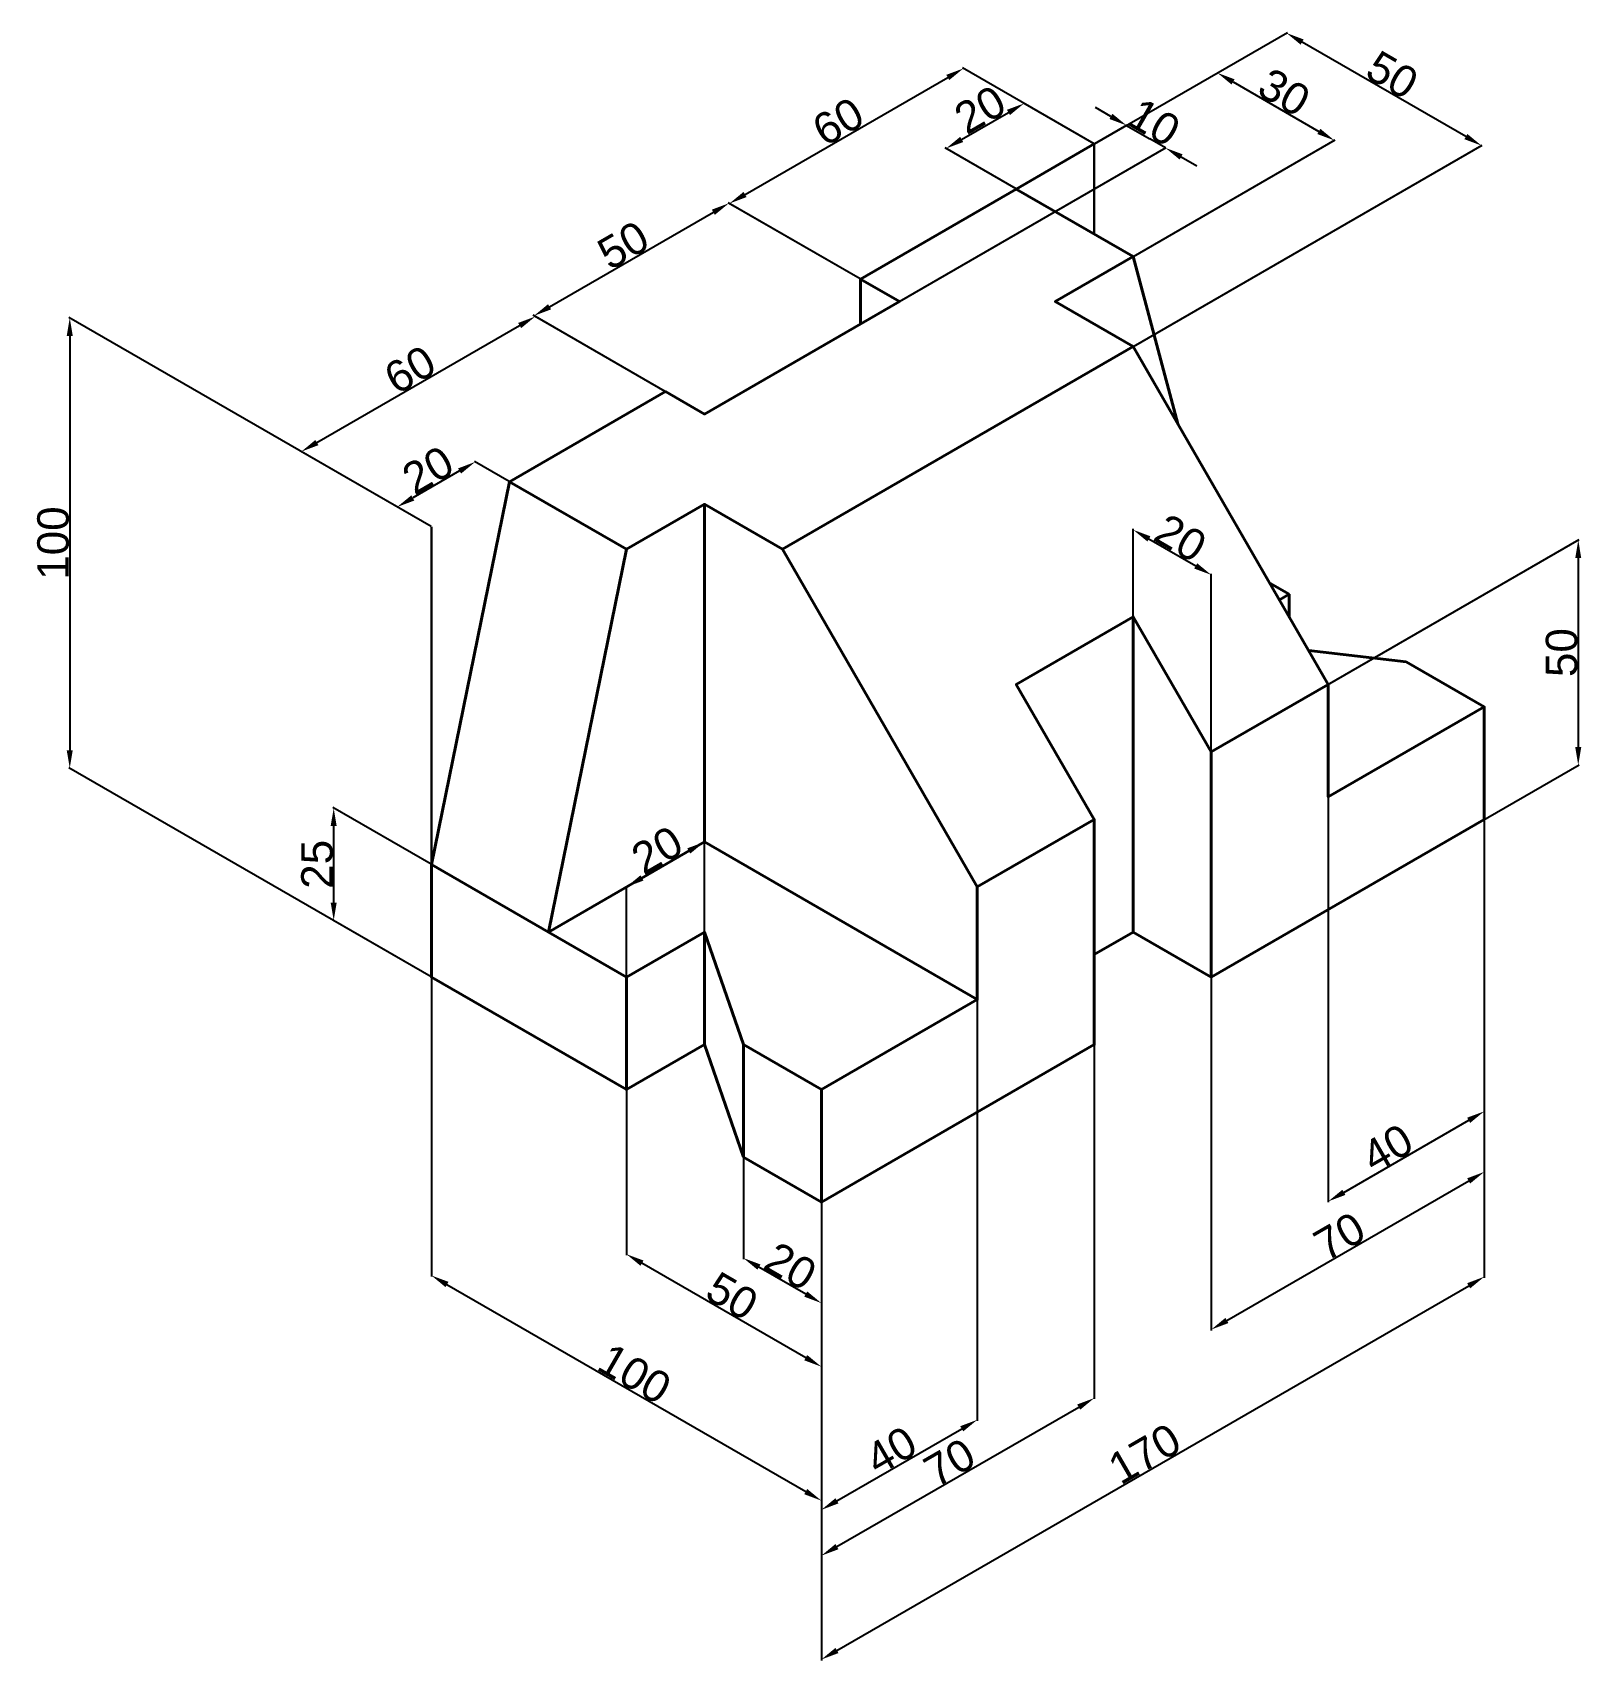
# Model space of a CAD drawing. Header units: millimetres. Extents: x -106 to 238, y -123 to 239.
import ezdxf

# ---------------------------------------------------------------- set-up
doc = ezdxf.new("R2010")
doc.units = ezdxf.units.MM
doc.header["$MEASUREMENT"] = 0
doc.layers.add('dim', color=140, linetype='Continuous', lineweight=30)
doc.layers.add('object', color=250, linetype='Continuous', lineweight=40)
doc.styles.get("Standard").update_dxf_attribs({"font": 'arial.ttf'})
doc.dimstyles.new('kri', dxfattribs={"dimscale": 0, "dimtxt": 7, "dimasz": 4, "dimexe": 0.18, "dimexo": 0.0625, "dimgap": 0.09, "dimtad": 1, "dimdec": 0, "dimzin": 0, "dimdsep": 46, "dimtxsty": 'Standard', "dimcen": 0.09, "dimadec": 0, "dimazin": 0, "dimtfac": 1, "dimtdec": 0, "dimtofl": 0, "dimtmove": 0, "dimatfit": 3, "dimfxl": 1, "dimtolj": 1, "dimtzin": 0, "dimarcsym": 0})

# ---------------------------------------------------------------- blocks, each defined once
blk = doc.blocks.new('*D1')
at = {"layer": 'Defpoints', "color": 0, "transparency": 16777216}
for p in [(5.88, 175.95), (34.78, 159.27), (-17.18, 129.27)]:
    blk.add_point(p, dxfattribs=at)
at = {"layer": 'dim', "color": 0, "lineweight": -2, "transparency": 16777216}
for p, q in [((-42.62, 147.95), (2.42, 173.95)), ((34.72, 159.31), (5.7, 176.06)), ((-17.24, 129.31), (-46.26, 146.06))]:
    blk.add_line(p, q, dxfattribs=at)
at = {"layer": 'dim', "color": 0, "transparency": 16777216}
for points in [[(2.08, 174.53), (2.75, 173.38), (5.88, 175.95)], [(-42.95, 148.53), (-42.28, 147.38), (-46.08, 145.95)]]:
    blk.add_solid(points, dxfattribs=at)
at = {"layer": 'dim', "color": 0, "lineweight": 15, "transparency": 16777216, "insert": (-21.93, 164.13), "char_height": 7, "attachment_point": 5, "rotation": 30}
blk.add_mtext('\\A1;60', dxfattribs=at)
blk = doc.blocks.new('*D2')
at = {"layer": 'Defpoints', "color": 0, "transparency": 16777216}
for p in [(0.14, 139.27), (-24.78, 133.66), (-17.18, 129.27)]:
    blk.add_point(p, dxfattribs=at)
at = {"layer": 'dim', "color": 0, "lineweight": -2, "transparency": 16777216}
for p, q in [((-10.92, 141.66), (-21.31, 135.66)), ((0.08, 139.31), (-7.64, 143.76)), ((-17.24, 129.31), (-24.96, 133.76))]:
    blk.add_line(p, q, dxfattribs=at)
at = {"layer": 'dim', "color": 0, "transparency": 16777216}
for points in [[(-11.26, 142.23), (-10.59, 141.08), (-7.46, 143.66)], [(-21.65, 136.23), (-20.98, 135.08), (-24.78, 133.66)]]:
    blk.add_solid(points, dxfattribs=at)
at = {"layer": 'dim', "color": 0, "lineweight": 15, "transparency": 16777216, "insert": (-17.95, 141.83), "char_height": 7, "attachment_point": 5, "rotation": 30}
blk.add_mtext('\\A1;20', dxfattribs=at)
blk = doc.blocks.new('*D3')
at = {"layer": 'Defpoints', "color": 0, "transparency": 16777216}
for p in [(48.9, 201.12), (78.08, 184.27), (34.78, 159.27)]:
    blk.add_point(p, dxfattribs=at)
at = {"layer": 'dim', "color": 0, "lineweight": -2, "transparency": 16777216}
for p, q in [((9.06, 178.12), (45.44, 199.12)), ((78.02, 184.31), (48.72, 201.22)), ((34.72, 159.31), (5.42, 176.22))]:
    blk.add_line(p, q, dxfattribs=at)
at = {"layer": 'dim', "color": 0, "transparency": 16777216}
for points in [[(45.1, 199.69), (45.77, 198.54), (48.9, 201.12)], [(8.73, 178.69), (9.4, 177.54), (5.6, 176.12)]]:
    blk.add_solid(points, dxfattribs=at)
at = {"layer": 'dim', "color": 0, "lineweight": 15, "transparency": 16777216, "insert": (25.42, 191.79), "char_height": 7, "attachment_point": 5, "rotation": 30}
blk.add_mtext('\\A1;50', dxfattribs=at)
blk = doc.blocks.new('*D4')
at = {"layer": 'Defpoints', "color": 0, "transparency": 16777216}
for p in [(100.97, 231.05), (130.04, 214.27), (78.08, 184.27)]:
    blk.add_point(p, dxfattribs=at)
at = {"layer": 'dim', "color": 0, "lineweight": -2, "transparency": 16777216}
for p, q in [((52.47, 203.05), (97.51, 229.05)), ((129.98, 214.31), (100.79, 231.16)), ((78.02, 184.31), (48.83, 201.16))]:
    blk.add_line(p, q, dxfattribs=at)
at = {"layer": 'dim', "color": 0, "transparency": 16777216}
for points in [[(97.17, 229.63), (97.84, 228.48), (100.97, 231.05)], [(52.14, 203.63), (52.81, 202.48), (49.01, 201.05)]]:
    blk.add_solid(points, dxfattribs=at)
at = {"layer": 'dim', "color": 0, "lineweight": 15, "transparency": 16777216, "insert": (73.16, 219.23), "char_height": 7, "attachment_point": 5, "rotation": 30}
blk.add_mtext('\\A1;60', dxfattribs=at)
blk = doc.blocks.new('*D5')
at = {"layer": 'Defpoints', "color": 0, "transparency": 16777216}
for p in [(114.44, 223.28), (130.04, 214.27), (112.72, 204.27)]:
    blk.add_point(p, dxfattribs=at)
at = {"layer": 'dim', "color": 0, "lineweight": -2, "transparency": 16777216}
for p, q in [((100.58, 215.28), (110.98, 221.28)), ((129.98, 214.31), (114.26, 223.38)), ((112.66, 204.31), (96.94, 213.38))]:
    blk.add_line(p, q, dxfattribs=at)
at = {"layer": 'dim', "color": 0, "transparency": 16777216}
for points in [[(110.64, 221.86), (111.31, 220.7), (114.44, 223.28)], [(100.25, 215.86), (100.92, 214.7), (97.12, 213.28)]]:
    blk.add_solid(points, dxfattribs=at)
at = {"layer": 'dim', "color": 0, "lineweight": 15, "transparency": 16777216, "insert": (104.67, 221.87), "char_height": 7, "attachment_point": 5, "rotation": 30}
blk.add_mtext('\\A1;20', dxfattribs=at)
blk = doc.blocks.new('*D6')
at = {"layer": 'Defpoints', "color": 0, "transparency": 16777216}
for p in [(145.85, 213.4), (78.08, 184.27), (86.74, 179.27)]:
    blk.add_point(p, dxfattribs=at)
at = {"layer": 'dim', "color": 0, "lineweight": -2, "transparency": 16777216}
for p, q in [((133.73, 220.4), (130.27, 222.4)), ((78.14, 184.31), (137.37, 218.5)), ((137.19, 218.4), (140.66, 216.4)), ((86.8, 179.31), (146.03, 213.5)), ((140.66, 216.4), (142.39, 215.4)), ((145.85, 213.4), (142.39, 215.4)), ((149.32, 211.4), (152.78, 209.4))]:
    blk.add_line(p, q, dxfattribs=at)
at = {"layer": 'dim', "color": 0, "transparency": 16777216}
for points in [[(134.06, 220.98), (133.4, 219.82), (137.19, 218.4)], [(149.65, 211.98), (148.98, 210.82), (145.85, 213.4)]]:
    blk.add_solid(points, dxfattribs=at)
at = {"layer": 'dim', "color": 0, "lineweight": 15, "transparency": 16777216, "insert": (143.36, 219.07), "char_height": 7, "attachment_point": 5, "rotation": 330}
blk.add_mtext('\\A1;10', dxfattribs=at)
blk = doc.blocks.new('*D7')
at = {"layer": 'Defpoints', "color": 0, "transparency": 16777216}
for p in [(183.37, 215.06), (112.72, 204.27), (138.7, 189.27)]:
    blk.add_point(p, dxfattribs=at)
at = {"layer": 'dim', "color": 0, "lineweight": -2, "transparency": 16777216}
for p, q in [((112.78, 204.31), (157.57, 230.16)), ((160.85, 228.06), (179.91, 217.06)), ((138.77, 189.31), (183.55, 215.16))]:
    blk.add_line(p, q, dxfattribs=at)
at = {"layer": 'dim', "color": 0, "transparency": 16777216}
for points in [[(161.19, 228.64), (160.52, 227.48), (157.39, 230.06)], [(180.24, 217.64), (179.57, 216.48), (183.37, 215.06)]]:
    blk.add_solid(points, dxfattribs=at)
at = {"layer": 'dim', "color": 0, "lineweight": 15, "transparency": 16777216, "insert": (172.21, 225.73), "char_height": 7, "attachment_point": 5, "rotation": 330}
blk.add_mtext('\\A1;30', dxfattribs=at)
blk = doc.blocks.new('*D8')
at = {"layer": 'Defpoints', "color": 0, "transparency": 16777216}
for p in [(172.73, 238.91), (95.4, 194.27), (138.7, 169.27)]:
    blk.add_point(p, dxfattribs=at)
at = {"layer": 'dim', "color": 0, "lineweight": -2, "transparency": 16777216}
for p, q in [((95.46, 194.31), (172.91, 239.02)), ((212.56, 215.91), (176.19, 236.91)), ((138.77, 169.31), (216.21, 214.02))]:
    blk.add_line(p, q, dxfattribs=at)
at = {"layer": 'dim', "color": 0, "transparency": 16777216}
for points in [[(176.52, 237.49), (175.86, 236.34), (172.73, 238.91)], [(212.9, 216.49), (212.23, 215.34), (216.03, 213.91)]]:
    blk.add_solid(points, dxfattribs=at)
at = {"layer": 'dim', "color": 0, "lineweight": 15, "transparency": 16777216, "insert": (196.21, 229.59), "char_height": 7, "attachment_point": 5, "rotation": 330}
blk.add_mtext('\\A1;50', dxfattribs=at)
blk = doc.blocks.new('*D9')
at = {"layer": 'Defpoints', "color": 0, "transparency": 16777216}
for p in [(-38.88, 66.8), (-17.18, 54.27), (-17.18, 29.27)]:
    blk.add_point(p, dxfattribs=at)
at = {"layer": 'dim', "color": 0, "lineweight": -2, "transparency": 16777216}
for p, q in [((-17.24, 54.31), (-39.06, 66.9)), ((-38.88, 45.8), (-38.88, 62.8)), ((-17.24, 29.31), (-39.06, 41.9))]:
    blk.add_line(p, q, dxfattribs=at)
at = {"layer": 'dim', "color": 0, "transparency": 16777216}
for points in [[(-39.55, 62.8), (-38.22, 62.8), (-38.88, 66.8)], [(-39.55, 45.8), (-38.22, 45.8), (-38.88, 41.8)]]:
    blk.add_solid(points, dxfattribs=at)
at = {"layer": 'dim', "color": 0, "lineweight": 15, "transparency": 16777216, "insert": (-42.55, 54.3), "char_height": 7, "attachment_point": 5, "rotation": 90}
blk.add_mtext('\\A1;25', dxfattribs=at)
blk = doc.blocks.new('*D10')
at = {"layer": 'Defpoints', "color": 0, "transparency": 16777216}
for p in [(-17.18, 129.27), (-97.5, 75.64), (-17.18, 29.27)]:
    blk.add_point(p, dxfattribs=at)
at = {"layer": 'dim', "color": 0, "lineweight": -2, "transparency": 16777216}
for p, q in [((-17.24, 129.31), (-97.68, 175.75)), ((-97.5, 171.64), (-97.5, 79.64)), ((-17.24, 29.31), (-97.68, 75.75))]:
    blk.add_line(p, q, dxfattribs=at)
at = {"layer": 'dim', "color": 0, "transparency": 16777216}
for points in [[(-98.17, 171.64), (-96.83, 171.64), (-97.5, 175.64)], [(-98.17, 79.64), (-96.83, 79.64), (-97.5, 75.64)]]:
    blk.add_solid(points, dxfattribs=at)
at = {"layer": 'dim', "color": 0, "lineweight": 15, "transparency": 16777216, "insert": (-101.17, 125.64), "char_height": 7, "attachment_point": 5, "rotation": 90}
blk.add_mtext('\\A1;100', dxfattribs=at)
blk = doc.blocks.new('*D11')
at = {"layer": 'Defpoints', "color": 0, "transparency": 16777216}
for p in [(-17.18, 29.27), (69.42, -20.73), (69.42, -87.01)]:
    blk.add_point(p, dxfattribs=at)
at = {"layer": 'dim', "color": 0, "lineweight": -2, "transparency": 16777216}
for p, q in [((-17.18, 29.2), (-17.18, -37.22)), ((69.42, -20.8), (69.42, -87.22)), ((-13.72, -39.01), (65.96, -85.01))]:
    blk.add_line(p, q, dxfattribs=at)
at = {"layer": 'dim', "color": 0, "transparency": 16777216}
for points in [[(-13.38, -38.43), (-14.05, -39.59), (-17.18, -37.01)], [(66.29, -84.43), (65.62, -85.59), (69.42, -87.01)]]:
    blk.add_solid(points, dxfattribs=at)
at = {"layer": 'dim', "color": 0, "lineweight": 15, "transparency": 16777216, "insert": (27.95, -58.84), "char_height": 7, "attachment_point": 5, "rotation": 330}
blk.add_mtext('\\A1;100', dxfattribs=at)
blk = doc.blocks.new('*D12')
at = {"layer": 'Defpoints', "color": 0, "transparency": 16777216}
for p in [(26.12, 4.27), (69.42, -20.73), (26.12, -32.27)]:
    blk.add_point(p, dxfattribs=at)
at = {"layer": 'dim', "color": 0, "lineweight": -2, "transparency": 16777216}
for p, q in [((26.12, 4.2), (26.12, -32.48)), ((69.42, -20.8), (69.42, -57.48)), ((65.96, -55.27), (29.58, -34.27))]:
    blk.add_line(p, q, dxfattribs=at)
at = {"layer": 'dim', "color": 0, "transparency": 16777216}
for points in [[(29.92, -33.69), (29.25, -34.85), (26.12, -32.27)], [(66.29, -54.69), (65.62, -55.85), (69.42, -57.27)]]:
    blk.add_solid(points, dxfattribs=at)
at = {"layer": 'dim', "color": 0, "lineweight": 15, "transparency": 16777216, "insert": (49.6, -41.6), "char_height": 7, "attachment_point": 5, "rotation": 330}
blk.add_mtext('\\A1;50', dxfattribs=at)
blk = doc.blocks.new('*D13')
at = {"layer": 'Defpoints', "color": 0, "transparency": 16777216}
for p in [(52.1, -10.73), (69.42, -20.73), (52.1, -33.14)]:
    blk.add_point(p, dxfattribs=at)
at = {"layer": 'dim', "color": 0, "lineweight": -2, "transparency": 16777216}
for p, q in [((52.1, -10.8), (52.1, -33.35)), ((69.42, -20.8), (69.42, -43.35)), ((65.96, -41.14), (55.56, -35.14))]:
    blk.add_line(p, q, dxfattribs=at)
at = {"layer": 'dim', "color": 0, "transparency": 16777216}
for points in [[(55.9, -34.56), (55.23, -35.72), (52.1, -33.14)], [(66.29, -40.56), (65.62, -41.72), (69.42, -43.14)]]:
    blk.add_solid(points, dxfattribs=at)
at = {"layer": 'dim', "color": 0, "lineweight": 15, "transparency": 16777216, "insert": (62.59, -34.97), "char_height": 7, "attachment_point": 5, "rotation": 330}
blk.add_mtext('\\A1;20', dxfattribs=at)
blk = doc.blocks.new('*D14')
at = {"layer": 'Defpoints', "color": 0, "transparency": 16777216}
for p in [(43.44, 59.27), (43.44, 39.27), (26.12, 29.27)]:
    blk.add_point(p, dxfattribs=at)
at = {"layer": 'dim', "color": 0, "lineweight": -2, "transparency": 16777216}
for p, q in [((43.44, 39.34), (43.44, 59.48)), ((29.58, 51.27), (39.98, 57.27)), ((26.12, 29.34), (26.12, 49.48))]:
    blk.add_line(p, q, dxfattribs=at)
at = {"layer": 'dim', "color": 0, "transparency": 16777216}
for points in [[(39.64, 57.85), (40.31, 56.69), (43.44, 59.27)], [(29.25, 51.85), (29.92, 50.69), (26.12, 49.27)]]:
    blk.add_solid(points, dxfattribs=at)
at = {"layer": 'dim', "color": 0, "lineweight": 15, "transparency": 16777216, "insert": (32.95, 57.44), "char_height": 7, "attachment_point": 5, "rotation": 30}
blk.add_mtext('\\A1;20', dxfattribs=at)
blk = doc.blocks.new('*D15')
at = {"layer": 'Defpoints', "color": 0, "transparency": 16777216}
for p in [(104.06, 24.27), (69.42, 4.27), (104.06, -69.06)]:
    blk.add_point(p, dxfattribs=at)
at = {"layer": 'dim', "color": 0, "lineweight": -2, "transparency": 16777216}
for p, q in [((104.06, 24.2), (104.06, -69.26)), ((69.42, 4.2), (69.42, -89.26)), ((72.88, -87.06), (100.6, -71.06))]:
    blk.add_line(p, q, dxfattribs=at)
at = {"layer": 'dim', "color": 0, "transparency": 16777216}
for points in [[(100.26, -70.48), (100.93, -71.63), (104.06, -69.06)], [(72.55, -86.48), (73.22, -87.63), (69.42, -89.06)]]:
    blk.add_solid(points, dxfattribs=at)
at = {"layer": 'dim', "color": 0, "lineweight": 15, "transparency": 16777216, "insert": (84.91, -75.88), "char_height": 7, "attachment_point": 5, "rotation": 30}
blk.add_mtext('\\A1;40', dxfattribs=at)
blk = doc.blocks.new('*D16')
at = {"layer": 'Defpoints', "color": 0, "transparency": 16777216}
for p in [(130.04, 14.27), (69.42, -20.73), (130.04, -64.23)]:
    blk.add_point(p, dxfattribs=at)
at = {"layer": 'dim', "color": 0, "lineweight": -2, "transparency": 16777216}
for p, q in [((130.04, 14.2), (130.04, -64.44)), ((69.42, -20.8), (69.42, -99.44)), ((72.88, -97.23), (126.58, -66.23))]:
    blk.add_line(p, q, dxfattribs=at)
at = {"layer": 'dim', "color": 0, "transparency": 16777216}
for points in [[(126.24, -65.65), (126.91, -66.81), (130.04, -64.23)], [(72.55, -96.65), (73.22, -97.81), (69.42, -99.23)]]:
    blk.add_solid(points, dxfattribs=at)
at = {"layer": 'dim', "color": 0, "lineweight": 15, "transparency": 16777216, "insert": (97.9, -78.56), "char_height": 7, "attachment_point": 5, "rotation": 30}
blk.add_mtext('\\A1;70', dxfattribs=at)
blk = doc.blocks.new('*D17')
at = {"layer": 'Defpoints', "color": 0, "transparency": 16777216}
for p in [(216.64, 64.27), (156.02, 29.27), (216.64, -14.01)]:
    blk.add_point(p, dxfattribs=at)
at = {"layer": 'dim', "color": 0, "lineweight": -2, "transparency": 16777216}
for p, q in [((216.64, 64.2), (216.64, -14.21)), ((156.02, 29.2), (156.02, -49.21)), ((159.49, -47.01), (213.18, -16.01))]:
    blk.add_line(p, q, dxfattribs=at)
at = {"layer": 'dim', "color": 0, "transparency": 16777216}
for points in [[(212.85, -15.43), (213.51, -16.58), (216.64, -14.01)], [(159.15, -46.43), (159.82, -47.58), (156.02, -49.01)]]:
    blk.add_solid(points, dxfattribs=at)
at = {"layer": 'dim', "color": 0, "lineweight": 15, "transparency": 16777216, "insert": (184.5, -28.33), "char_height": 7, "attachment_point": 5, "rotation": 30}
blk.add_mtext('\\A1;70', dxfattribs=at)
blk = doc.blocks.new('*D18')
at = {"layer": 'Defpoints', "color": 0, "transparency": 16777216}
for p in [(216.64, 89.27), (182, 69.27), (216.64, -0.55)]:
    blk.add_point(p, dxfattribs=at)
at = {"layer": 'dim', "color": 0, "lineweight": -2, "transparency": 16777216}
for p, q in [((216.64, 89.2), (216.64, -0.75)), ((182, 69.2), (182, -20.75)), ((185.47, -18.55), (213.18, -2.55))]:
    blk.add_line(p, q, dxfattribs=at)
at = {"layer": 'dim', "color": 0, "transparency": 16777216}
for points in [[(212.85, -1.97), (213.51, -3.12), (216.64, -0.55)], [(185.13, -17.97), (185.8, -19.12), (182, -20.55)]]:
    blk.add_solid(points, dxfattribs=at)
at = {"layer": 'dim', "color": 0, "lineweight": 15, "transparency": 16777216, "insert": (195.12, -8.74), "char_height": 7, "attachment_point": 5, "rotation": 30}
blk.add_mtext('\\A1;40', dxfattribs=at)
blk = doc.blocks.new('*D19')
at = {"layer": 'Defpoints', "color": 0, "transparency": 16777216}
for p in [(216.64, 64.27), (69.42, -20.73), (216.64, -37.29)]:
    blk.add_point(p, dxfattribs=at)
at = {"layer": 'dim', "color": 0, "lineweight": -2, "transparency": 16777216}
for p, q in [((216.64, 64.2), (216.64, -37.5)), ((69.42, -20.8), (69.42, -122.5)), ((72.88, -120.29), (213.18, -39.29))]:
    blk.add_line(p, q, dxfattribs=at)
at = {"layer": 'dim', "color": 0, "transparency": 16777216}
for points in [[(212.85, -38.72), (213.51, -39.87), (216.64, -37.29)], [(72.55, -119.72), (73.22, -120.87), (69.42, -122.29)]]:
    blk.add_solid(points, dxfattribs=at)
at = {"layer": 'dim', "color": 0, "lineweight": 15, "transparency": 16777216, "insert": (141.2, -76.62), "char_height": 7, "attachment_point": 5, "rotation": 30}
blk.add_mtext('\\A1;170', dxfattribs=at)
blk = doc.blocks.new('*D20')
at = {"layer": 'Defpoints', "color": 0, "transparency": 16777216}
for p in [(156.02, 118.57), (138.7, 39.27), (156.02, 29.27)]:
    blk.add_point(p, dxfattribs=at)
at = {"layer": 'dim', "color": 0, "lineweight": -2, "transparency": 16777216}
for p, q in [((138.7, 39.34), (138.7, 128.78)), ((142.17, 126.57), (152.56, 120.57)), ((156.02, 29.34), (156.02, 118.78))]:
    blk.add_line(p, q, dxfattribs=at)
at = {"layer": 'dim', "color": 0, "transparency": 16777216}
for points in [[(142.5, 127.15), (141.83, 125.99), (138.7, 128.57)], [(152.89, 121.15), (152.23, 119.99), (156.02, 118.57)]]:
    blk.add_solid(points, dxfattribs=at)
at = {"layer": 'dim', "color": 0, "lineweight": 15, "transparency": 16777216, "insert": (149.19, 126.74), "char_height": 7, "attachment_point": 5, "rotation": 330}
blk.add_mtext('\\A1;20', dxfattribs=at)
blk = doc.blocks.new('*D21')
at = {"layer": 'Defpoints', "color": 0, "transparency": 16777216}
for p in [(156.02, 79.27), (237.52, 76.32), (156.02, 29.27)]:
    blk.add_point(p, dxfattribs=at)
at = {"layer": 'dim', "color": 0, "lineweight": -2, "transparency": 16777216}
for p, q in [((156.09, 79.31), (237.7, 126.42)), ((237.52, 122.32), (237.52, 80.32)), ((156.09, 29.31), (237.7, 76.42))]:
    blk.add_line(p, q, dxfattribs=at)
at = {"layer": 'dim', "color": 0, "transparency": 16777216}
for points in [[(236.85, 122.32), (238.18, 122.32), (237.52, 126.32)], [(236.85, 80.32), (238.18, 80.32), (237.52, 76.32)]]:
    blk.add_solid(points, dxfattribs=at)
at = {"layer": 'dim', "color": 0, "lineweight": 15, "transparency": 16777216, "insert": (233.85, 101.32), "char_height": 7, "attachment_point": 5, "rotation": 90}
blk.add_mtext('\\A1;50', dxfattribs=at)

msp = doc.modelspace()

# ---------------------------------------------------------------- linework, layer by layer
at = {"layer": 'dim'}
for p, q in [((112.72, 204.27), (130.04, 214.27)), ((130.04, 214.27), (130.04, 194.27)), ((-17.18, 54.27), (-17.18, 129.27))]:
    msp.add_line(p, q, dxfattribs=at)
at = {"layer": 'object'}
for p, q in [((148.6, 152.13), (138.7, 189.27)), ((78.08, 184.27), (78.08, 174.27)), ((43.44, 59.27), (43.44, 134.27)), ((8.8, 39.27), (26.12, 124.27)), ((169.01, 116.77), (173.34, 114.27)), ((173.34, 114.27), (171.18, 113.02)), ((173.34, 114.27), (173.34, 109.27)), ((199.32, 99.27), (177.67, 101.77)), ((216.64, 89.27), (199.32, 99.27)), ((43.44, 14.27), (43.44, 39.27)), ((138.7, 39.27), (130.04, 34.27)), ((69.42, 4.27), (52.1, 14.27)), ((52.1, -10.73), (69.42, -20.73))]:
    msp.add_line(p, q, dxfattribs=at)
for points in [[(112.72, 204.27), (78.08, 184.27), (86.74, 179.27), (43.44, 154.27), (34.78, 159.27), (0.14, 139.27), (26.12, 124.27), (43.44, 134.27), (60.76, 124.27), (138.7, 169.27), (121.38, 179.27), (138.7, 189.27)], [(52.1, -10.73), (43.44, 14.27), (26.12, 4.27), (26.12, 29.27), (43.44, 39.27), (52.1, 14.27)]]:
    msp.add_lwpolyline(points, close=True, dxfattribs=at)
for points in [[(60.76, 124.27), (104.06, 49.27), (130.04, 64.27), (112.72, 94.27), (138.7, 109.27), (156.02, 79.27), (182, 94.27), (138.7, 169.27)], [(0.14, 139.27), (-17.18, 54.27), (8.8, 39.27), (26.12, 29.27)], [(156.02, 29.27), (138.7, 39.27), (138.7, 109.27)], [(156.02, 79.27), (156.02, 29.27), (216.64, 64.27), (216.64, 89.27), (182, 69.27), (182, 94.27)], [(130.04, 64.27), (130.04, 14.27), (69.42, -20.73), (69.42, 4.27), (104.06, 24.27), (104.06, 49.27)], [(104.06, 24.27), (43.44, 59.27), (8.8, 39.27)], [(-17.18, 54.27), (-17.18, 29.27), (26.12, 4.27)]]:
    msp.add_lwpolyline(points, dxfattribs=at)

# ---------------------------------------------------------------- dimensions: what is measured, and where the dimension line sits
at = {"layer": 'dim', "lineweight": 15}
for p1, p2, distance, picture, middle in [((138.7, 169.27), (95.4, 194.27), -77.32, '*D8', (196.21, 229.59)), ((112.72, 204.27), (138.7, 189.27), 44.67, '*D7', (172.21, 225.73)), ((78.08, 184.27), (130.04, 214.27), 29.07, '*D4', (73.16, 219.23)), ((78.08, 184.27), (86.74, 179.27), 59.11, '*D6', (143.36, 219.07)), ((34.78, 159.27), (78.08, 184.27), 29.18, '*D3', (25.42, 191.79)), ((-17.18, 129.27), (34.78, 159.27), 28.9, '*D1', (-21.93, 164.13)), ((0.14, 139.27), (-17.18, 129.27), -7.6, '*D2', (-17.95, 141.83)), ((138.7, 39.27), (156.02, 29.27), 77.33, '*D20', (149.19, 126.74)), ((26.12, 29.27), (43.44, 39.27), 17.32, '*D14', (32.95, 57.44)), ((69.42, -20.73), (216.64, 64.27), -87.96, '*D19', (141.2, -76.62)), ((156.02, 29.27), (216.64, 64.27), -67.79, '*D17', (184.5, -28.33)), ((-17.18, 29.27), (69.42, -20.73), -57.4, '*D11', (27.95, -58.84)), ((69.42, 4.27), (104.06, 24.27), -80.82, '*D15', (84.91, -75.88)), ((69.42, -20.73), (130.04, 14.27), -67.98, '*D16', (97.9, -78.56)), ((69.42, -20.73), (26.12, 4.27), 31.65, '*D12', (49.6, -41.6))]:
    dim = msp.add_aligned_dim(p1=p1, p2=p2, distance=distance, dimstyle='kri', override={"dimscale": 1}, dxfattribs=at)
    dim.commit()
    dim.dimension.update_dxf_attribs({"geometry": picture, "text_midpoint": middle})
for base, p1, p2, angle, picture, middle, dimtype in [((114.44, 223.28), (112.72, 204.27), (130.04, 214.27), 30, '*D5', (106.5, 218.69), 161), ((237.52, 76.32), (156.02, 79.27), (156.02, 29.27), 90, '*D21', (237.52, 101.32), 160), ((216.64, -0.55), (182, 69.27), (216.64, 89.27), 30, '*D18', (196.95, -11.92), 161), ((52.1, -33.14), (69.42, -20.73), (52.1, -10.73), 150, '*D13', (60.76, -38.14), 161)]:
    dim = msp.add_linear_dim(base=base, p1=p1, p2=p2, angle=angle, dimstyle='kri', override={"dimscale": 1}, dxfattribs=at)
    dim.commit()
    dim.dimension.update_dxf_attribs({"geometry": picture, "text_midpoint": middle, "dimtype": dimtype})
for base, p1, p2, picture, middle in [((-97.5, 75.64), (-17.18, 129.27), (-17.18, 29.27), '*D10', (-101.17, 125.64)), ((-38.88, 66.8), (-17.18, 29.27), (-17.18, 54.27), '*D9', (-42.55, 54.3))]:
    dim = msp.add_linear_dim(base=base, p1=p1, p2=p2, angle=90, dimstyle='kri', override={"dimscale": 1}, dxfattribs=at)
    dim.commit()
    dim.dimension.update_dxf_attribs({"geometry": picture, "text_midpoint": middle})

doc.saveas('drawing.dxf')
